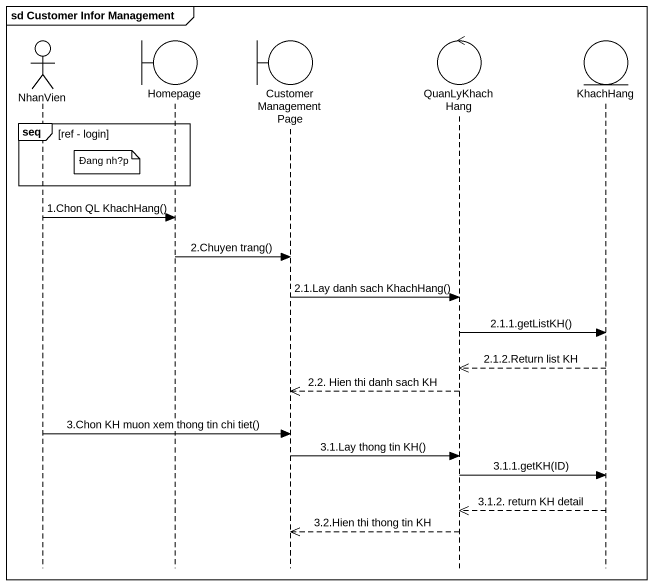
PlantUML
@startuml
mainframe sd Customer Infor Management
hide footbox
actor NhanVien
boundary Homepage
boundary "Customer Management Page" as Customer_Management_Page
control QuanLyKhachHang
entity KhachHang

group seq [ref - login]
  note right of NhanVien : Ðang nh?p
end
NhanVien -> Homepage : 1.Chon QL KhachHang()
Homepage -> Customer_Management_Page : 2.Chuyen trang()
Customer_Management_Page -> QuanLyKhachHang : 2.1.Lay danh sach KhachHang()
QuanLyKhachHang -> KhachHang : 2.1.1.getListKH()
KhachHang -->> QuanLyKhachHang : 2.1.2.Return list KH
QuanLyKhachHang -->> Customer_Management_Page : 2.2. Hien thi danh sach KH
NhanVien -> Customer_Management_Page : 3.Chon KH muon xem thong tin chi tiet()
Customer_Management_Page -> QuanLyKhachHang : 3.1.Lay thong tin KH()
QuanLyKhachHang -> KhachHang : 3.1.1.getKH(ID)
KhachHang -->> QuanLyKhachHang : 3.1.2. return KH detail
QuanLyKhachHang -->> Customer_Management_Page : 3.2.Hien thi thong tin KH
@enduml
